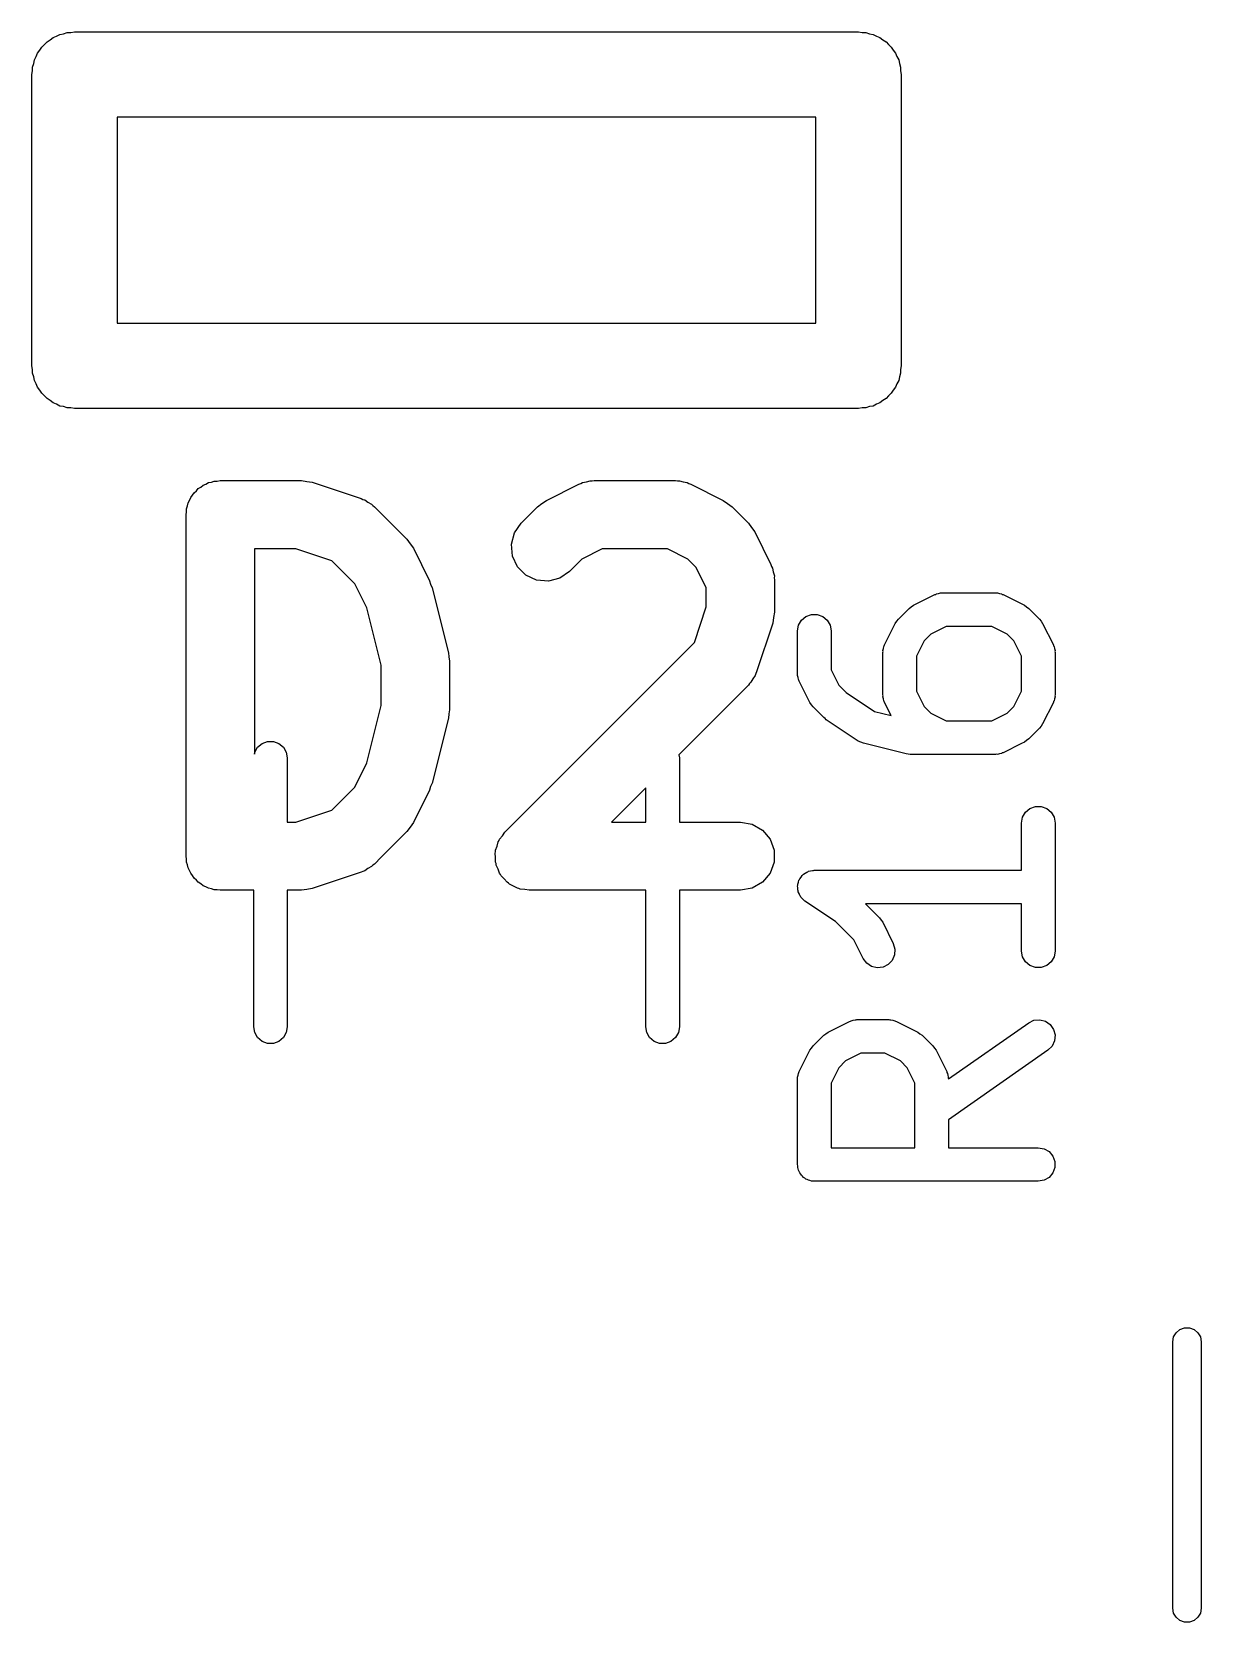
# Model space of a CAD drawing. Extents: x 0.2 to 51.4, y -0.6 to 33.
# Drawn here: x 10.56 to 15.78, y 15.24 to 22.34 of the extents above; entities that cross this region are included whole.
import ezdxf

# ---------------------------------------------------------------- set-up
doc = ezdxf.new("R2010")
doc.units = 0
doc.header["$MEASUREMENT"] = 0
doc.layers.add('BLACK', color=7, linetype='CONTINUOUS')

msp = doc.modelspace()

# ---------------------------------------------------------------- linework, layer by layer
at = {"layer": 'Black'}
for p, q in [((10.6168, 22.2834), (10.6275, 22.2962)), ((10.6275, 22.2962), (10.6419, 22.3045)), ((10.6419, 22.3045), (10.6547, 22.3152)), ((10.6547, 22.3152), (10.6704, 22.3209)), ((10.6704, 22.3209), (10.6848, 22.3293)), ((10.6848, 22.3293), (10.7012, 22.3321)), ((10.7012, 22.3321), (10.7169, 22.3378)), ((10.7169, 22.3378), (10.7335, 22.3378)), ((10.7335, 22.3378), (10.7499, 22.3407)), ((10.7499, 22.3407), (14.2501, 22.3407)), ((14.2501, 22.3407), (14.2665, 22.3378)), ((14.2665, 22.3378), (14.2831, 22.3378)), ((14.2831, 22.3378), (14.2988, 22.3321)), ((14.2988, 22.3321), (14.3152, 22.3293)), ((14.3152, 22.3293), (14.3296, 22.3209)), ((14.3296, 22.3209), (14.3453, 22.3152)), ((14.3453, 22.3152), (14.3581, 22.3045)), ((14.3581, 22.3045), (14.3725, 22.2962)), ((14.3725, 22.2962), (14.3832, 22.2834)), ((10.5709, 22.2154), (10.5793, 22.2298)), ((10.5793, 22.2298), (10.585, 22.2455)), ((10.585, 22.2455), (10.5957, 22.2583)), ((10.5957, 22.2583), (10.604, 22.2727)), ((10.604, 22.2727), (10.6168, 22.2834)), ((14.3832, 22.2834), (14.396, 22.2727)), ((14.396, 22.2727), (14.4043, 22.2583)), ((14.4043, 22.2583), (14.415, 22.2455)), ((14.415, 22.2455), (14.4207, 22.2298)), ((14.4207, 22.2298), (14.4291, 22.2154)), ((10.5594, 22.1502), (10.5623, 22.1667)), ((10.5594, 20.8498), (10.5594, 22.1502)), ((10.5623, 22.1833), (10.568, 22.199)), ((10.5623, 22.1667), (10.5623, 22.1833)), ((10.568, 22.199), (10.5709, 22.2154)), ((14.4291, 22.2154), (14.432, 22.199)), ((14.432, 22.199), (14.4377, 22.1833)), ((14.4377, 22.1833), (14.4377, 22.1667)), ((14.4377, 22.1667), (14.4406, 22.1502)), ((14.4406, 22.1502), (14.4406, 20.8498)), ((14.0596, 21.9597), (10.9404, 21.9597)), ((10.9404, 21.9597), (10.9404, 21.0403)), ((14.0596, 21.0403), (14.0596, 21.9597)), ((10.9404, 21.0403), (14.0596, 21.0403)), ((10.5623, 20.8333), (10.5594, 20.8498)), ((10.5623, 20.8167), (10.5623, 20.8333)), ((10.568, 20.801), (10.5623, 20.8167)), ((10.5709, 20.7846), (10.568, 20.801)), ((14.432, 20.801), (14.4291, 20.7846)), ((14.4377, 20.8167), (14.432, 20.801)), ((14.4406, 20.8498), (14.4377, 20.8333)), ((14.4377, 20.8333), (14.4377, 20.8167)), ((10.5793, 20.7702), (10.5709, 20.7846)), ((10.585, 20.7545), (10.5793, 20.7702)), ((10.5957, 20.7417), (10.585, 20.7545)), ((10.604, 20.7273), (10.5957, 20.7417)), ((10.6168, 20.7166), (10.604, 20.7273)), ((14.396, 20.7273), (14.3832, 20.7166)), ((14.4043, 20.7417), (14.396, 20.7273)), ((14.415, 20.7545), (14.4043, 20.7417)), ((14.4207, 20.7702), (14.415, 20.7545)), ((14.4291, 20.7846), (14.4207, 20.7702)), ((10.6275, 20.7038), (10.6168, 20.7166)), ((10.6419, 20.6955), (10.6275, 20.7038)), ((10.6547, 20.6848), (10.6419, 20.6955)), ((10.6704, 20.6791), (10.6547, 20.6848)), ((10.6848, 20.6707), (10.6704, 20.6791)), ((10.7012, 20.6679), (10.6848, 20.6707)), ((10.7169, 20.6622), (10.7012, 20.6679)), ((10.7335, 20.6622), (10.7169, 20.6622)), ((10.7499, 20.6593), (10.7335, 20.6622)), ((14.2501, 20.6593), (10.7499, 20.6593)), ((14.2665, 20.6622), (14.2501, 20.6593)), ((14.2831, 20.6622), (14.2665, 20.6622)), ((14.2988, 20.6679), (14.2831, 20.6622)), ((14.3152, 20.6707), (14.2988, 20.6679)), ((14.3296, 20.6791), (14.3152, 20.6707)), ((14.3453, 20.6848), (14.3296, 20.6791)), ((14.3581, 20.6955), (14.3453, 20.6848)), ((14.3725, 20.7038), (14.3581, 20.6955)), ((14.3832, 20.7166), (14.3725, 20.7038)), ((11.294, 20.2923), (11.3026, 20.3025)), ((11.3026, 20.3025), (11.3141, 20.3091)), ((11.3141, 20.3091), (11.3243, 20.3177)), ((11.3243, 20.3177), (11.3369, 20.3223)), ((11.3369, 20.3223), (11.3484, 20.3289)), ((11.3484, 20.3289), (11.3615, 20.3313)), ((11.3615, 20.3313), (11.3741, 20.3358)), ((11.3741, 20.3358), (11.3874, 20.3358)), ((11.3874, 20.3358), (11.4005, 20.3381)), ((11.4005, 20.3381), (11.7634, 20.3381)), ((11.7634, 20.3381), (11.7875, 20.3339)), ((11.7875, 20.3339), (11.8116, 20.3303)), ((11.8116, 20.3303), (12.0293, 20.2577)), ((12.8564, 20.2495), (13.0015, 20.322)), ((13.0015, 20.322), (13.01, 20.3245)), ((13.01, 20.3245), (13.0176, 20.3289)), ((13.0176, 20.3289), (13.0351, 20.332)), ((13.0351, 20.332), (13.0523, 20.3371)), ((13.0523, 20.3371), (13.061, 20.3366)), ((13.061, 20.3366), (13.0697, 20.3381)), ((13.0697, 20.3381), (13.4325, 20.3381)), ((13.4325, 20.3381), (13.4412, 20.3366)), ((13.4412, 20.3366), (13.45, 20.3371)), ((13.45, 20.3371), (13.4671, 20.332)), ((13.4671, 20.332), (13.4847, 20.3289)), ((13.4847, 20.3289), (13.4923, 20.3245)), ((13.4923, 20.3245), (13.5007, 20.322)), ((13.5007, 20.322), (13.6458, 20.2495)), ((11.255, 20.2247), (11.2573, 20.2379)), ((11.2573, 20.2379), (11.264, 20.2494)), ((11.264, 20.2494), (11.2686, 20.2619)), ((11.2686, 20.2619), (11.2771, 20.2721)), ((11.2771, 20.2721), (11.2838, 20.2837)), ((11.2838, 20.2837), (11.294, 20.2923)), ((12.0293, 20.2577), (12.037, 20.2536)), ((12.037, 20.2536), (12.0455, 20.2513)), ((12.0455, 20.2513), (12.0601, 20.241)), ((12.0601, 20.241), (12.0759, 20.2325)), ((12.0759, 20.2325), (12.0817, 20.226)), ((12.8168, 20.2209), (12.8368, 20.2349)), ((12.8368, 20.2349), (12.8564, 20.2495)), ((13.6458, 20.2495), (13.6655, 20.2349)), ((13.6655, 20.2349), (13.6854, 20.2209)), ((11.2481, 20.1857), (11.2505, 20.1989)), ((11.2481, 18.6617), (11.2481, 20.1857)), ((11.2505, 20.2122), (11.255, 20.2247)), ((11.2505, 20.1989), (11.2505, 20.2122)), ((12.0817, 20.226), (12.0889, 20.2209)), ((12.0889, 20.2209), (12.234, 20.0758)), ((12.7442, 20.1484), (12.8168, 20.2209)), ((13.6854, 20.2209), (13.758, 20.1484)), ((12.7002, 20.0539), (12.7139, 20.105)), ((12.7139, 20.105), (12.7442, 20.1484)), ((13.758, 20.1484), (13.772, 20.1284)), ((13.772, 20.1284), (13.7866, 20.1087)), ((13.7866, 20.1087), (13.8591, 19.9636)), ((11.7387, 20.0333), (11.5529, 20.0333)), ((11.5529, 20.0333), (11.5529, 19.1167)), ((11.8988, 19.98), (11.7387, 20.0333)), ((12.234, 20.0758), (12.248, 20.0558)), ((12.248, 20.0558), (12.2626, 20.0362)), ((12.2626, 20.0362), (12.3351, 19.891)), ((12.7048, 20.0011), (12.7002, 20.0539)), ((13.1057, 20.0333), (13.0148, 19.9879)), ((13.3966, 20.0333), (13.1057, 20.0333)), ((13.4874, 19.9879), (13.3966, 20.0333)), ((12.001, 19.8777), (11.8988, 19.98)), ((12.7271, 19.9532), (12.7048, 20.0011)), ((12.7646, 19.9158), (12.7271, 19.9532)), ((13.0148, 19.9879), (12.9597, 19.9328)), ((13.525, 19.9503), (13.4874, 19.9879)), ((13.5704, 19.8595), (13.525, 19.9503)), ((13.8591, 19.9636), (13.8616, 19.9552)), ((13.8616, 19.9552), (13.866, 19.9476)), ((13.866, 19.9476), (13.8691, 19.93)), ((12.055, 19.7697), (12.001, 19.8777)), ((12.3351, 19.891), (12.3399, 19.8751)), ((12.3399, 19.8751), (12.3467, 19.8598)), ((12.8125, 19.8934), (12.7646, 19.9158)), ((12.8653, 19.8888), (12.8125, 19.8934)), ((12.9164, 19.9025), (12.8653, 19.8888)), ((12.9597, 19.9328), (12.9164, 19.9025)), ((13.8691, 19.93), (13.8742, 19.9129)), ((13.8742, 19.9129), (13.8737, 19.9041)), ((13.8737, 19.9041), (13.8752, 19.8954)), ((13.8752, 19.8954), (13.8752, 19.7503)), ((12.3467, 19.8598), (12.4193, 19.5696)), ((13.5704, 19.775), (13.5704, 19.8595)), ((14.495, 19.7814), (14.5903, 19.829)), ((14.5903, 19.829), (14.5944, 19.8302)), ((14.5944, 19.8302), (14.5982, 19.8324)), ((14.5982, 19.8324), (14.6068, 19.8339)), ((14.6068, 19.8339), (14.6152, 19.8364)), ((14.6152, 19.8364), (14.6196, 19.8362)), ((14.6196, 19.8362), (14.6238, 19.8369)), ((14.6238, 19.8369), (14.8619, 19.8369)), ((14.8619, 19.8369), (14.8662, 19.8362)), ((14.8662, 19.8362), (14.8705, 19.8364)), ((14.8705, 19.8364), (14.8789, 19.8339)), ((14.8789, 19.8339), (14.8876, 19.8324)), ((14.8876, 19.8324), (14.8913, 19.8302)), ((14.8913, 19.8302), (14.8954, 19.829)), ((14.8954, 19.829), (14.9907, 19.7814)), ((12.119, 19.5138), (12.055, 19.7697)), ((13.5171, 19.6149), (13.5704, 19.775)), ((13.8752, 19.7503), (13.871, 19.7263)), ((13.9949, 19.7149), (14.0149, 19.7316)), ((14.0149, 19.7316), (14.0394, 19.7405)), ((14.0394, 19.7405), (14.0654, 19.7405)), ((14.0654, 19.7405), (14.0899, 19.7316)), ((14.0899, 19.7316), (14.1098, 19.7149)), ((14.4279, 19.7197), (14.4755, 19.7673)), ((14.4755, 19.7673), (14.4854, 19.7742)), ((14.4854, 19.7742), (14.495, 19.7814)), ((14.9907, 19.7814), (15.0003, 19.7742)), ((15.0003, 19.7742), (15.0102, 19.7673)), ((15.0102, 19.7673), (15.0578, 19.7197)), ((13.8674, 19.7021), (13.7948, 19.4844)), ((13.871, 19.7263), (13.8674, 19.7021)), ((13.9774, 19.6667), (13.9819, 19.6923)), ((13.9774, 19.4762), (13.9774, 19.6667)), ((13.9819, 19.6923), (13.9949, 19.7149)), ((14.1098, 19.7149), (14.1229, 19.6923)), ((14.1229, 19.6923), (14.1274, 19.6667)), ((14.1274, 19.6667), (14.1274, 19.4939)), ((14.3663, 19.605), (14.4139, 19.7002)), ((14.4139, 19.7002), (14.421, 19.7099)), ((14.421, 19.7099), (14.4279, 19.7197)), ((14.6415, 19.6869), (14.573, 19.6526)), ((14.8442, 19.6869), (14.6415, 19.6869)), ((14.9127, 19.6526), (14.8442, 19.6869)), ((15.0578, 19.7197), (15.0647, 19.7099)), ((15.0647, 19.7099), (15.0718, 19.7002)), ((15.0718, 19.7002), (15.1195, 19.605)), ((12.6716, 18.7695), (13.5171, 19.6149)), ((14.3613, 19.5884), (14.3629, 19.5971)), ((14.3629, 19.5971), (14.365, 19.6008)), ((14.365, 19.6008), (14.3663, 19.605)), ((14.5426, 19.6222), (14.5083, 19.5537)), ((14.573, 19.6526), (14.5426, 19.6222)), ((14.9431, 19.6222), (14.9127, 19.6526)), ((14.9774, 19.5537), (14.9431, 19.6222)), ((15.1195, 19.605), (15.1207, 19.6008)), ((15.1207, 19.6008), (15.1229, 19.5971)), ((15.1229, 19.5971), (15.1244, 19.5884)), ((12.4193, 19.5696), (12.4206, 19.551)), ((12.4206, 19.551), (12.4238, 19.5326)), ((12.4238, 19.5326), (12.4238, 19.3149)), ((14.3583, 19.5714), (14.3591, 19.5757)), ((14.3583, 19.381), (14.3583, 19.5714)), ((14.3588, 19.58), (14.3613, 19.5884)), ((14.3591, 19.5757), (14.3588, 19.58)), ((14.5083, 19.5537), (14.5083, 19.3987)), ((14.9774, 19.3987), (14.9774, 19.5537)), ((15.1244, 19.5884), (15.1269, 19.58)), ((15.1269, 19.58), (15.1266, 19.5757)), ((15.1266, 19.5757), (15.1274, 19.5714)), ((15.1274, 19.5714), (15.1274, 19.381)), ((12.119, 19.3336), (12.119, 19.5138)), ((13.7781, 19.4536), (13.7696, 19.4379)), ((13.7884, 19.4682), (13.7781, 19.4536)), ((13.7907, 19.4767), (13.7884, 19.4682)), ((13.7948, 19.4844), (13.7907, 19.4767)), ((13.9781, 19.4719), (13.9774, 19.4762)), ((13.9779, 19.4676), (13.9781, 19.4719)), ((13.9804, 19.4592), (13.9779, 19.4676)), ((13.9819, 19.4505), (13.9804, 19.4592)), ((13.9841, 19.4468), (13.9819, 19.4505)), ((14.1274, 19.4939), (14.1616, 19.4254)), ((13.758, 19.4248), (13.4475, 19.1143)), ((13.7631, 19.432), (13.758, 19.4248)), ((13.7696, 19.4379), (13.7631, 19.432)), ((13.9853, 19.4426), (13.9841, 19.4468)), ((14.0329, 19.3474), (13.9853, 19.4426)), ((14.1616, 19.4254), (14.1954, 19.3916)), ((14.1954, 19.3916), (14.3213, 19.3077)), ((14.3591, 19.3767), (14.3583, 19.381)), ((14.3588, 19.3724), (14.3591, 19.3767)), ((14.5083, 19.3987), (14.5426, 19.3301)), ((14.9431, 19.3301), (14.9774, 19.3987)), ((15.1274, 19.381), (15.1266, 19.3767)), ((15.1266, 19.3767), (15.1269, 19.3724)), ((12.055, 19.0778), (12.119, 19.3336)), ((12.4238, 19.3149), (12.4206, 19.2965)), ((14.0401, 19.3378), (14.0329, 19.3474)), ((14.047, 19.3279), (14.0401, 19.3378)), ((14.0946, 19.2803), (14.047, 19.3279)), ((14.3213, 19.3077), (14.3954, 19.2892)), ((14.3613, 19.364), (14.3588, 19.3724)), ((14.3629, 19.3553), (14.3613, 19.364)), ((14.365, 19.3516), (14.3629, 19.3553)), ((14.3663, 19.3474), (14.365, 19.3516)), ((14.3954, 19.2892), (14.3663, 19.3474)), ((14.5426, 19.3301), (14.573, 19.2997)), ((14.9127, 19.2997), (14.9431, 19.3301)), ((15.1195, 19.3474), (15.0718, 19.2522)), ((15.1207, 19.3516), (15.1195, 19.3474)), ((15.1229, 19.3553), (15.1207, 19.3516)), ((15.1244, 19.364), (15.1229, 19.3553)), ((15.1269, 19.3724), (15.1244, 19.364)), ((12.4193, 19.2779), (12.3467, 18.9876)), ((12.4206, 19.2965), (12.4193, 19.2779)), ((14.1007, 19.2761), (14.0946, 19.2803)), ((14.106, 19.2709), (14.1007, 19.2761)), ((14.2489, 19.1757), (14.106, 19.2709)), ((14.573, 19.2997), (14.6415, 19.2655)), ((14.6415, 19.2655), (14.8442, 19.2655)), ((14.8442, 19.2655), (14.9127, 19.2997)), ((15.0647, 19.2425), (15.0578, 19.2327)), ((15.0718, 19.2522), (15.0647, 19.2425)), ((11.5675, 19.1482), (11.5875, 19.165)), ((11.5875, 19.165), (11.612, 19.1739)), ((11.612, 19.1739), (11.638, 19.1739)), ((11.638, 19.1739), (11.6625, 19.165)), ((11.6625, 19.165), (11.6825, 19.1482)), ((14.2606, 19.1705), (14.2489, 19.1757)), ((14.2723, 19.1653), (14.2606, 19.1705)), ((14.4628, 19.1177), (14.2723, 19.1653)), ((14.9774, 19.1644), (14.8954, 19.1234)), ((14.9907, 19.171), (14.9774, 19.1644)), ((15.0003, 19.1782), (14.9907, 19.171)), ((15.0102, 19.1851), (15.0003, 19.1782)), ((15.0578, 19.2327), (15.0102, 19.1851)), ((11.5529, 19.1167), (11.5545, 19.1257)), ((11.5545, 19.1257), (11.5675, 19.1482)), ((11.6825, 19.1482), (11.6955, 19.1257)), ((11.6955, 19.1257), (11.7, 19.1)), ((11.7, 19.1), (11.7, 18.8141)), ((13.4475, 19.1143), (13.45, 19.1)), ((13.45, 19.1), (13.45, 18.8141)), ((14.4719, 19.1171), (14.4628, 19.1177)), ((14.481, 19.1155), (14.4719, 19.1171)), ((14.8619, 19.1155), (14.481, 19.1155)), ((14.8662, 19.1162), (14.8619, 19.1155)), ((14.8705, 19.116), (14.8662, 19.1162)), ((14.8789, 19.1185), (14.8705, 19.116)), ((14.8876, 19.12), (14.8789, 19.1185)), ((14.8913, 19.1222), (14.8876, 19.12)), ((14.8954, 19.1234), (14.8913, 19.1222)), ((12.001, 18.9697), (12.055, 19.0778)), ((11.8988, 18.8675), (12.001, 18.9697)), ((12.3351, 18.9564), (12.2626, 18.8113)), ((12.3399, 18.9724), (12.3351, 18.9564)), ((12.3467, 18.9876), (12.3399, 18.9724)), ((13.3, 18.9668), (13.1473, 18.8141)), ((13.3, 18.8141), (13.3, 18.9668)), ((15.0149, 18.8745), (15.0394, 18.8834)), ((15.0394, 18.8834), (15.0654, 18.8834)), ((15.0654, 18.8834), (15.0899, 18.8745)), ((11.7, 18.8141), (11.7387, 18.8141)), ((11.7387, 18.8141), (11.8988, 18.8675)), ((12.2626, 18.8113), (12.248, 18.7917)), ((13.1473, 18.8141), (13.3, 18.8141)), ((13.45, 18.8141), (13.7228, 18.8141)), ((13.7228, 18.8141), (13.775, 18.8049)), ((14.9774, 18.8095), (14.9819, 18.8352)), ((14.9774, 18.5988), (14.9774, 18.8095)), ((14.9819, 18.8352), (14.9949, 18.8577)), ((14.9949, 18.8577), (15.0149, 18.8745)), ((15.0899, 18.8745), (15.1098, 18.8577)), ((15.1098, 18.8577), (15.1229, 18.8352)), ((15.1229, 18.8352), (15.1274, 18.8095)), ((15.1274, 18.8095), (15.1274, 18.2381)), ((12.234, 18.7717), (12.119, 18.6567)), ((12.248, 18.7917), (12.234, 18.7717)), ((12.6451, 18.7316), (12.6474, 18.7379)), ((12.6474, 18.7379), (12.6602, 18.7532)), ((12.6602, 18.7532), (12.6716, 18.7695)), ((13.775, 18.8049), (13.8208, 18.7785)), ((13.8208, 18.7785), (13.8548, 18.7379)), ((13.8548, 18.7379), (13.8729, 18.6882)), ((12.6276, 18.675), (12.6293, 18.6815)), ((12.6293, 18.6552), (12.6276, 18.675)), ((12.6293, 18.6882), (12.6361, 18.7069)), ((12.6293, 18.6815), (12.6293, 18.6882)), ((12.6361, 18.7069), (12.6413, 18.7261)), ((12.6413, 18.7261), (12.6451, 18.7316)), ((13.8729, 18.6882), (13.8729, 18.6353)), ((11.2505, 18.6486), (11.2481, 18.6617)), ((11.2505, 18.6353), (11.2505, 18.6486)), ((11.255, 18.6227), (11.2505, 18.6353)), ((11.2573, 18.6096), (11.255, 18.6227)), ((11.264, 18.5981), (11.2573, 18.6096)), ((11.2686, 18.5855), (11.264, 18.5981)), ((12.0455, 18.5962), (12.037, 18.5939)), ((12.0601, 18.6064), (12.0455, 18.5962)), ((12.0759, 18.6149), (12.0601, 18.6064)), ((12.0817, 18.6215), (12.0759, 18.6149)), ((12.0889, 18.6265), (12.0817, 18.6215)), ((12.119, 18.6567), (12.0889, 18.6265)), ((12.6293, 18.6353), (12.6293, 18.6552)), ((12.6316, 18.629), (12.6293, 18.6353)), ((12.6322, 18.6223), (12.6316, 18.629)), ((12.6406, 18.6042), (12.6322, 18.6223)), ((12.6474, 18.5855), (12.6406, 18.6042)), ((13.8729, 18.6353), (13.8548, 18.5855)), ((14.0267, 18.5943), (14.0355, 18.5958)), ((14.0355, 18.5958), (14.0441, 18.5984)), ((14.0441, 18.5984), (14.0483, 18.5981)), ((14.0483, 18.5981), (14.0524, 18.5988)), ((14.0524, 18.5988), (14.9774, 18.5988)), ((11.2771, 18.5753), (11.2686, 18.5855)), ((11.2838, 18.5638), (11.2771, 18.5753)), ((11.294, 18.5552), (11.2838, 18.5638)), ((11.3026, 18.545), (11.294, 18.5552)), ((11.3141, 18.5383), (11.3026, 18.545)), ((11.3243, 18.5297), (11.3141, 18.5383)), ((11.3369, 18.5252), (11.3243, 18.5297)), ((11.3484, 18.5185), (11.3369, 18.5252)), ((12.0293, 18.5897), (11.8116, 18.5172)), ((12.037, 18.5939), (12.0293, 18.5897)), ((12.6517, 18.5804), (12.6474, 18.5855)), ((12.6546, 18.5743), (12.6517, 18.5804)), ((12.6686, 18.5602), (12.6546, 18.5743)), ((12.6814, 18.545), (12.6686, 18.5602)), ((12.6872, 18.5416), (12.6814, 18.545)), ((12.692, 18.5369), (12.6872, 18.5416)), ((12.71, 18.5285), (12.692, 18.5369)), ((12.7273, 18.5185), (12.71, 18.5285)), ((13.8208, 18.545), (13.775, 18.5185)), ((13.8548, 18.5855), (13.8208, 18.545)), ((13.9775, 18.5286), (13.9785, 18.5327)), ((13.9785, 18.5197), (13.9775, 18.5286)), ((13.9785, 18.5368), (13.9816, 18.5452)), ((13.9785, 18.5327), (13.9785, 18.5368)), ((13.9816, 18.5452), (13.9837, 18.5539)), ((13.9837, 18.5539), (13.986, 18.5574)), ((13.986, 18.5574), (13.9874, 18.5613)), ((13.9874, 18.5613), (13.9932, 18.5682)), ((13.9932, 18.5682), (13.9981, 18.5756)), ((13.9981, 18.5756), (14.0015, 18.5781)), ((14.0015, 18.5781), (14.0042, 18.5813)), ((14.0042, 18.5813), (14.0119, 18.5857)), ((14.0119, 18.5857), (14.0191, 18.591)), ((14.0191, 18.591), (14.0231, 18.5922)), ((14.0231, 18.5922), (14.0267, 18.5943)), ((11.3615, 18.5162), (11.3484, 18.5185)), ((11.3741, 18.5116), (11.3615, 18.5162)), ((11.3874, 18.5116), (11.3741, 18.5116)), ((11.4005, 18.5093), (11.3874, 18.5116)), ((11.55, 18.5093), (11.4005, 18.5093)), ((11.55, 17.9), (11.55, 18.5093)), ((11.7634, 18.5093), (11.7, 18.5093)), ((11.7, 18.5093), (11.7, 17.9)), ((11.7874, 18.5136), (11.7634, 18.5093)), ((11.8116, 18.5172), (11.7874, 18.5136)), ((12.7339, 18.5174), (12.7273, 18.5185)), ((12.74, 18.5145), (12.7339, 18.5174)), ((12.7598, 18.5128), (12.74, 18.5145)), ((12.7794, 18.5093), (12.7598, 18.5128)), ((13.3, 18.5093), (12.7794, 18.5093)), ((13.3, 17.9), (13.3, 18.5093)), ((13.7228, 18.5093), (13.45, 18.5093)), ((13.45, 18.5093), (13.45, 17.9)), ((13.775, 18.5185), (13.7228, 18.5093)), ((13.9785, 18.5108), (13.9785, 18.5197)), ((13.9799, 18.5069), (13.9785, 18.5108)), ((13.9804, 18.5027), (13.9799, 18.5069)), ((13.9844, 18.4947), (13.9804, 18.5027)), ((13.9874, 18.4863), (13.9844, 18.4947)), ((13.9901, 18.4831), (13.9874, 18.4863)), ((13.9919, 18.4794), (13.9901, 18.4831)), ((13.9984, 18.4732), (13.9919, 18.4794)), ((14.0042, 18.4664), (13.9984, 18.4732)), ((14.0078, 18.4643), (14.0042, 18.4664)), ((14.0108, 18.4614), (14.0078, 18.4643)), ((14.1475, 18.3703), (14.0108, 18.4614)), ((14.9774, 18.4488), (14.2811, 18.4488)), ((14.2811, 18.4488), (14.3435, 18.3864)), ((14.3435, 18.3864), (14.3504, 18.3765)), ((14.9774, 18.2381), (14.9774, 18.4488)), ((14.2288, 18.2889), (14.1475, 18.3703)), ((14.3504, 18.3765), (14.3576, 18.3669)), ((14.3576, 18.3669), (14.4052, 18.2716)), ((14.271, 18.2046), (14.2288, 18.2889)), ((14.4052, 18.2716), (14.4126, 18.2467)), ((14.4126, 18.2467), (14.411, 18.2207)), ((14.2865, 18.1836), (14.271, 18.2046)), ((14.3083, 18.1693), (14.2865, 18.1836)), ((14.3828, 18.1779), (14.3595, 18.1662)), ((14.4007, 18.1968), (14.3828, 18.1779)), ((14.411, 18.2207), (14.4007, 18.1968)), ((14.9819, 18.2124), (14.9774, 18.2381)), ((14.9949, 18.1899), (14.9819, 18.2124)), ((15.0149, 18.1731), (14.9949, 18.1899)), ((15.0394, 18.1642), (15.0149, 18.1731)), ((15.0899, 18.1731), (15.0654, 18.1642)), ((15.1098, 18.1899), (15.0899, 18.1731)), ((15.1229, 18.2124), (15.1098, 18.1899)), ((15.1274, 18.2381), (15.1229, 18.2124)), ((14.3336, 18.1632), (14.3083, 18.1693)), ((14.3595, 18.1662), (14.3336, 18.1632)), ((15.0654, 18.1642), (15.0394, 18.1642)), ((11.5545, 17.8743), (11.55, 17.9)), ((11.7, 17.9), (11.6955, 17.8743)), ((13.3045, 17.8743), (13.3, 17.9)), ((13.45, 17.9), (13.4455, 17.8743)), ((14.1141, 17.8766), (14.2093, 17.9242)), ((14.2093, 17.9242), (14.2135, 17.9255)), ((14.2135, 17.9255), (14.2172, 17.9276)), ((14.2172, 17.9276), (14.2259, 17.9291)), ((14.2259, 17.9291), (14.2343, 17.9317)), ((14.2343, 17.9317), (14.2386, 17.9314)), ((14.2386, 17.9314), (14.2429, 17.9321)), ((14.2429, 17.9321), (14.3857, 17.9321)), ((14.3857, 17.9321), (14.39, 17.9314)), ((14.39, 17.9314), (14.3943, 17.9317)), ((14.3943, 17.9317), (14.4027, 17.9291)), ((14.4027, 17.9291), (14.4114, 17.9276)), ((14.4114, 17.9276), (14.4151, 17.9255)), ((14.4151, 17.9255), (14.4193, 17.9242)), ((14.4193, 17.9242), (14.5145, 17.8766)), ((14.651, 17.6677), (15.0094, 17.9186)), ((15.0094, 17.9186), (15.033, 17.9296)), ((15.033, 17.9296), (15.0589, 17.9319)), ((15.0589, 17.9319), (15.0841, 17.9251)), ((15.0841, 17.9251), (15.1054, 17.9102)), ((15.1054, 17.9102), (15.1204, 17.8888)), ((15.1204, 17.8888), (15.1271, 17.8637)), ((11.5675, 17.8518), (11.5545, 17.8743)), ((11.5875, 17.835), (11.5675, 17.8518)), ((11.612, 17.8261), (11.5875, 17.835)), ((11.638, 17.8261), (11.612, 17.8261)), ((11.6625, 17.835), (11.638, 17.8261)), ((11.6825, 17.8518), (11.6625, 17.835)), ((11.6955, 17.8743), (11.6825, 17.8518)), ((13.3175, 17.8518), (13.3045, 17.8743)), ((13.3375, 17.835), (13.3175, 17.8518)), ((13.362, 17.8261), (13.3375, 17.835)), ((13.388, 17.8261), (13.362, 17.8261)), ((13.4125, 17.835), (13.388, 17.8261)), ((13.4325, 17.8518), (13.4125, 17.835)), ((13.4455, 17.8743), (13.4325, 17.8518)), ((14.047, 17.8149), (14.0946, 17.8626)), ((14.0946, 17.8626), (14.1044, 17.8694)), ((14.1044, 17.8694), (14.1141, 17.8766)), ((14.5145, 17.8766), (14.5242, 17.8694)), ((14.5242, 17.8694), (14.534, 17.8626)), ((14.534, 17.8626), (14.5816, 17.8149)), ((15.1248, 17.8377), (15.1138, 17.8141)), ((15.1271, 17.8637), (15.1248, 17.8377)), ((13.9853, 17.7002), (14.0329, 17.7954)), ((14.0329, 17.7954), (14.0401, 17.8051)), ((14.0401, 17.8051), (14.047, 17.8149)), ((14.192, 17.7479), (14.1616, 17.7175)), ((14.2606, 17.7821), (14.192, 17.7479)), ((14.368, 17.7821), (14.2606, 17.7821)), ((14.4365, 17.7479), (14.368, 17.7821)), ((14.4669, 17.7175), (14.4365, 17.7479)), ((14.5816, 17.8149), (14.5885, 17.8051)), ((14.5885, 17.8051), (14.5957, 17.7954)), ((14.5957, 17.7954), (14.6433, 17.7002)), ((15.0954, 17.7957), (14.6512, 17.4848)), ((15.1138, 17.8141), (15.0954, 17.7957)), ((13.9779, 17.6752), (13.9804, 17.6837)), ((13.9781, 17.6709), (13.9779, 17.6752)), ((13.9804, 17.6837), (13.9819, 17.6923)), ((13.9819, 17.6923), (13.9841, 17.6961)), ((13.9841, 17.6961), (13.9853, 17.7002)), ((14.1616, 17.7175), (14.1274, 17.649)), ((14.5012, 17.649), (14.4669, 17.7175)), ((14.6433, 17.7002), (14.6445, 17.6961)), ((14.6445, 17.6961), (14.6467, 17.6923)), ((14.6467, 17.6923), (14.6482, 17.6837)), ((14.6482, 17.6837), (14.6507, 17.6752)), ((14.6507, 17.6752), (14.6504, 17.6709)), ((13.9774, 17.6667), (13.9781, 17.6709)), ((13.9774, 17.2857), (13.9774, 17.6667)), ((14.1274, 17.649), (14.1274, 17.3607)), ((14.5012, 17.3607), (14.5012, 17.649)), ((14.6504, 17.6709), (14.651, 17.6677)), ((14.6512, 17.4848), (14.6512, 17.3607)), ((14.1274, 17.3607), (14.5012, 17.3607)), ((14.6512, 17.3607), (15.0524, 17.3607)), ((15.0524, 17.3607), (15.078, 17.3562)), ((15.078, 17.3562), (15.1006, 17.3432)), ((15.1006, 17.3432), (15.1173, 17.3232)), ((15.1173, 17.3232), (15.1262, 17.2987)), ((13.9785, 17.2793), (13.9774, 17.2857)), ((13.9785, 17.2727), (13.9785, 17.2793)), ((13.9808, 17.2665), (13.9785, 17.2727)), ((13.9819, 17.2601), (13.9808, 17.2665)), ((13.9852, 17.2544), (13.9819, 17.2601)), ((13.9874, 17.2482), (13.9852, 17.2544)), ((13.9916, 17.2432), (13.9874, 17.2482)), ((15.1173, 17.2482), (15.1006, 17.2283)), ((15.1262, 17.2727), (15.1173, 17.2482)), ((15.1262, 17.2987), (15.1262, 17.2727)), ((13.9949, 17.2375), (13.9916, 17.2432)), ((14, 17.2333), (13.9949, 17.2375)), ((14.0042, 17.2283), (14, 17.2333)), ((14.0099, 17.225), (14.0042, 17.2283)), ((14.0149, 17.2208), (14.0099, 17.225)), ((14.021, 17.2185), (14.0149, 17.2208)), ((14.0267, 17.2152), (14.021, 17.2185)), ((14.0332, 17.2141), (14.0267, 17.2152)), ((14.0394, 17.2119), (14.0332, 17.2141)), ((14.0459, 17.2119), (14.0394, 17.2119)), ((14.0524, 17.2107), (14.0459, 17.2119)), ((15.0524, 17.2107), (14.0524, 17.2107)), ((15.078, 17.2152), (15.0524, 17.2107)), ((15.1006, 17.2283), (15.078, 17.2152)), ((15.6673, 16.5352), (15.6842, 16.5494)), ((15.6842, 16.5494), (15.705, 16.5569)), ((15.705, 16.5569), (15.727, 16.5569)), ((15.727, 16.5569), (15.7477, 16.5494)), ((15.7477, 16.5494), (15.7646, 16.5352)), ((15.6525, 16.4944), (15.6563, 16.5161)), ((15.6525, 15.3056), (15.6525, 16.4944)), ((15.6563, 16.5161), (15.6673, 16.5352)), ((15.7646, 16.5352), (15.7757, 16.5161)), ((15.7757, 16.5161), (15.7795, 16.4944)), ((15.7795, 16.4944), (15.7795, 15.3056)), ((15.6563, 15.2839), (15.6525, 15.3056)), ((15.6673, 15.2648), (15.6563, 15.2839)), ((15.6842, 15.2506), (15.6673, 15.2648)), ((15.7646, 15.2648), (15.7477, 15.2506)), ((15.7757, 15.2839), (15.7646, 15.2648)), ((15.7795, 15.3056), (15.7757, 15.2839)), ((15.705, 15.2431), (15.6842, 15.2506)), ((15.727, 15.2431), (15.705, 15.2431)), ((15.7477, 15.2506), (15.727, 15.2431))]:
    msp.add_line(p, q, dxfattribs=at)

doc.saveas('drawing.dxf')
